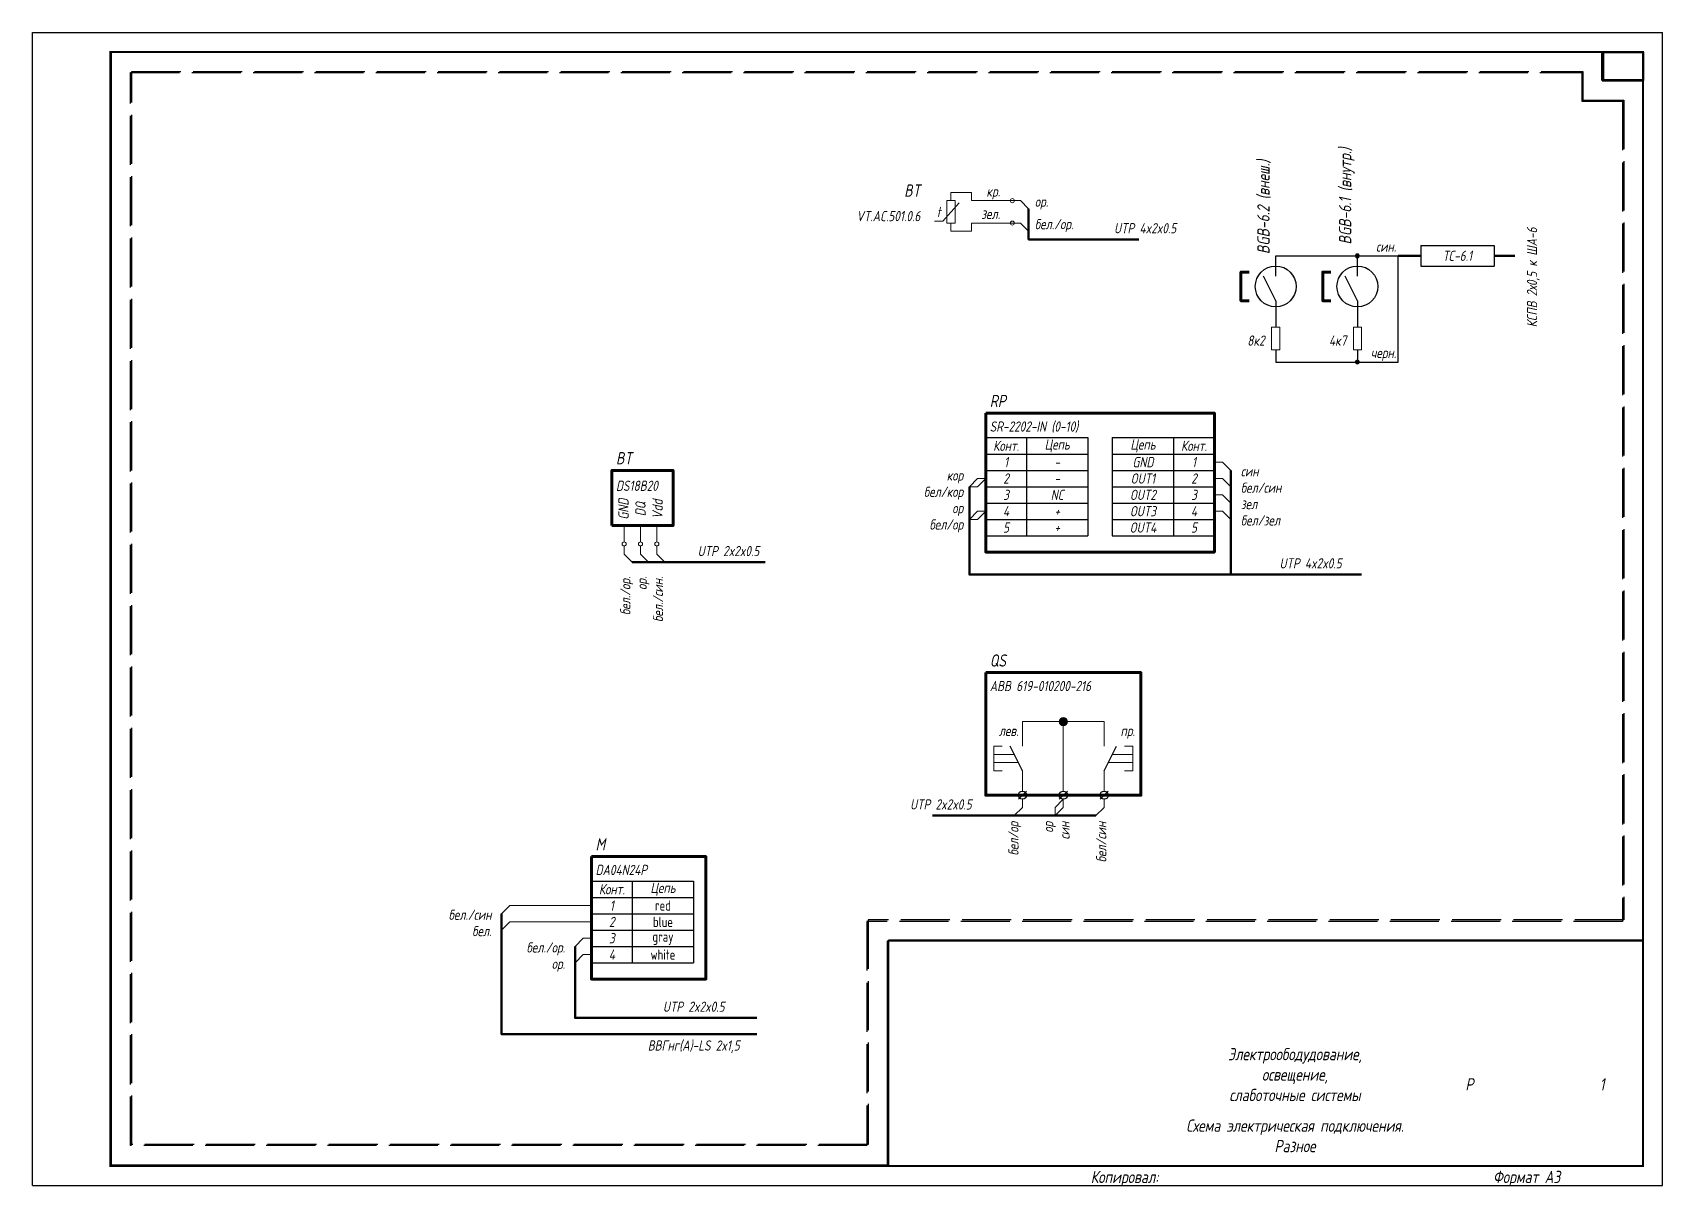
# Paper-space layout '2' of a CAD drawing. Header units: millimetres. Extents: x 1 to 400, y 6 to 289.
# The model-space entities are those that its viewports show. They can reach past a viewport. Long polylines and large blocks are cut down to what shows.
import ezdxf
from ezdxf.enums import TextEntityAlignment as Align

# ---------------------------------------------------------------- set-up
doc = ezdxf.new("R2010")
doc.units = ezdxf.units.MM
doc.linetypes.add('ACAD_ISO02W100', pattern=[15, 12, -3])
doc.layers.add('noprint', color=2, linetype='Continuous', true_color=0xffff00, plot=False)
doc.layers.add('stamp', color=7, linetype='Continuous')
doc.styles.add('textstyle13', font='isocpeui.ttf', dxfattribs={"width": 0.8})
doc.styles.add('textstyle14', font='isocpeui.ttf', dxfattribs={"width": 0.8})
doc.styles.add('textstyle15', font='isocpeui.ttf', dxfattribs={"width": 0.8})
doc.styles.add('textstyle209', font='isocpeui.ttf', dxfattribs={"width": 0.8})
doc.styles.add('textstyle21', font='isocpeui.ttf', dxfattribs={"width": 0.8})
doc.styles.add('textstyle210', font='isocpeui.ttf', dxfattribs={"width": 0.8})
doc.styles.add('textstyle211', font='isocpeui.ttf', dxfattribs={"width": 0.8})
doc.styles.add('textstyle212', font='isocpeui.ttf', dxfattribs={"width": 0.8})
doc.styles.add('textstyle23', font='isocpeui.ttf', dxfattribs={"width": 0.8})
doc.styles.add('textstyle241', font='isocpeui.ttf', dxfattribs={"width": 0.8})
doc.styles.add('textstyle242', font='isocpeui.ttf', dxfattribs={"width": 0.8})
doc.styles.add('textstyle243', font='isocpeui.ttf', dxfattribs={"width": 0.8})
doc.styles.add('textstyle245', font='isocpeui.ttf', dxfattribs={"width": 0.8})
doc.styles.add('textstyle25', font='isocpeui.ttf', dxfattribs={"width": 0.8})
doc.styles.add('textstyle250', font='isocpeui.ttf', dxfattribs={"width": 0.8})
doc.styles.add('textstyle251', font='isocpeui.ttf', dxfattribs={"width": 0.8})
doc.styles.add('textstyle252', font='isocpeui.ttf', dxfattribs={"width": 0.8})
doc.styles.add('textstyle253', font='isocpeui.ttf', dxfattribs={"width": 0.8})
doc.styles.add('textstyle254', font='isocpeui.ttf', dxfattribs={"width": 0.8})
doc.styles.add('textstyle256', font='isocpeui.ttf', dxfattribs={"width": 0.8})
doc.styles.add('textstyle26', font='isocpeui.ttf', dxfattribs={"width": 0.8})
doc.styles.add('textstyle303', font='isocpeui.ttf', dxfattribs={"width": 0.8})
doc.styles.add('textstyle304', font='isocpeui.ttf', dxfattribs={"width": 0.8})
doc.styles.add('textstyle305', font='isocpeui.ttf', dxfattribs={"width": 0.8})
doc.styles.add('textstyle306', font='isocpeui.ttf', dxfattribs={"width": 0.8})
doc.styles.add('textstyle307', font='isocpeui.ttf', dxfattribs={"width": 0.8})
doc.styles.add('textstyle308', font='isocpeui.ttf', dxfattribs={"width": 0.8})
doc.styles.add('textstyle309', font='isocpeui.ttf', dxfattribs={"width": 0.8})
doc.styles.add('textstyle310', font='isocpeui.ttf', dxfattribs={"width": 0.8})
doc.styles.add('textstyle311', font='isocpeui.ttf', dxfattribs={"width": 0.8})
doc.styles.add('textstyle312', font='isocpeui.ttf', dxfattribs={"width": 0.8})
doc.styles.add('textstyle313', font='isocpeui.ttf', dxfattribs={"width": 0.8})
doc.styles.add('textstyle314', font='isocpeui.ttf', dxfattribs={"width": 0.8})
doc.styles.add('textstyle315', font='isocpeui.ttf', dxfattribs={"width": 0.8})
doc.styles.add('textstyle316', font='isocpeui.ttf', dxfattribs={"width": 0.8})
doc.styles.add('textstyle317', font='isocpeui.ttf', dxfattribs={"width": 0.8})
doc.styles.add('textstyle318', font='isocpeui.ttf', dxfattribs={"width": 0.8})
doc.styles.add('textstyle319', font='isocpeui.ttf', dxfattribs={"width": 0.8})
doc.styles.add('textstyle320', font='isocpeui.ttf', dxfattribs={"width": 0.8})
doc.styles.add('textstyle321', font='isocpeui.ttf', dxfattribs={"width": 0.8})
doc.styles.add('textstyle322', font='isocpeui.ttf', dxfattribs={"width": 0.8})
doc.styles.add('textstyle323', font='isocpeui.ttf', dxfattribs={"width": 0.8})
doc.styles.add('textstyle324', font='isocpeui.ttf', dxfattribs={"width": 0.8})
doc.styles.add('textstyle355', font='isocpeui.ttf', dxfattribs={"width": 0.8})
doc.styles.add('textstyle356', font='isocpeui.ttf', dxfattribs={"width": 0.8})
doc.styles.add('textstyle357', font='isocpeui.ttf', dxfattribs={"width": 0.8})
doc.styles.add('textstyle358', font='isocpeui.ttf', dxfattribs={"width": 0.8})
doc.styles.add('textstyle359', font='isocpeui.ttf', dxfattribs={"width": 0.8})
doc.styles.add('textstyle360', font='isocpeui.ttf', dxfattribs={"width": 0.8})
doc.styles.add('textstyle393', font='isocpeui.ttf', dxfattribs={"width": 0.8})
doc.styles.add('textstyle394', font='isocpeui.ttf', dxfattribs={"width": 0.8})
doc.styles.add('textstyle395', font='isocpeui.ttf', dxfattribs={"width": 0.8})
doc.styles.add('textstyle396', font='', dxfattribs={"width": 0.8})
doc.styles.add('textstyle397', font='isocpeui.ttf', dxfattribs={"width": 0.8})
doc.styles.add('textstyle398', font='', dxfattribs={"width": 0.8})
doc.styles.add('textstyle399', font='isocpeui.ttf', dxfattribs={"width": 0.8})
doc.styles.add('textstyle400', font='', dxfattribs={"width": 0.8})
doc.styles.add('textstyle401', font='isocpeui.ttf', dxfattribs={"width": 0.8})
doc.styles.add('textstyle402', font='', dxfattribs={"width": 0.8})
doc.styles.add('textstyle403', font='isocpeui.ttf', dxfattribs={"width": 0.8})
doc.styles.add('textstyle404', font='isocpeui.ttf', dxfattribs={"width": 0.8})
doc.styles.add('textstyle405', font='isocpeui.ttf', dxfattribs={"width": 0.8})
doc.styles.add('textstyle406', font='isocpeui.ttf', dxfattribs={"width": 0.8})
doc.styles.add('textstyle407', font='isocpeui.ttf', dxfattribs={"width": 0.8})
doc.styles.add('textstyle408', font='isocpeui.ttf', dxfattribs={"width": 0.8})
doc.styles.add('textstyle409', font='isocpeui.ttf', dxfattribs={"width": 0.8})
doc.styles.add('textstyle410', font='isocpeui.ttf', dxfattribs={"width": 0.8})
doc.styles.add('textstyle411', font='isocpeui.ttf', dxfattribs={"width": 0.8})
doc.styles.add('textstyle412', font='isocpeui.ttf', dxfattribs={"width": 0.8})
doc.styles.add('textstyle413', font='isocpeui.ttf', dxfattribs={"width": 0.8})
doc.styles.add('textstyle414', font='isocpeui.ttf', dxfattribs={"width": 0.8})
doc.styles.add('textstyle415', font='isocpeui.ttf', dxfattribs={"width": 0.8})
doc.styles.add('textstyle416', font='isocpeui.ttf', dxfattribs={"width": 0.8})
doc.styles.add('textstyle417', font='isocpeui.ttf', dxfattribs={"width": 0.8})
doc.styles.add('textstyle418', font='isocpeui.ttf', dxfattribs={"width": 0.8})
doc.styles.add('textstyle419', font='isocpeui.ttf', dxfattribs={"width": 0.8})
doc.styles.add('textstyle420', font='isocpeui.ttf', dxfattribs={"width": 0.8})
doc.styles.add('textstyle421', font='isocpeui.ttf', dxfattribs={"width": 0.8})
doc.styles.add('textstyle422', font='isocpeui.ttf', dxfattribs={"width": 0.8})
doc.styles.add('textstyle423', font='isocpeui.ttf', dxfattribs={"width": 0.8})
doc.styles.add('textstyle424', font='isocpeui.ttf', dxfattribs={"width": 0.8})
doc.styles.add('textstyle425', font='isocpeui.ttf', dxfattribs={"width": 0.8})
doc.styles.add('textstyle426', font='isocpeui.ttf', dxfattribs={"width": 0.8})
doc.styles.add('ГОСТ-ISOCPEUR', font='isocpeui.ttf', dxfattribs={"width": 0.8})
doc.styles.get('textstyle396').set_extended_font_data('standard')
doc.styles.get('textstyle398').set_extended_font_data('standard')
doc.styles.get('textstyle400').set_extended_font_data('standard')
doc.styles.get('textstyle402').set_extended_font_data('standard')

# ---------------------------------------------------------------- blocks, each defined once
blk = doc.blocks.new('*T12')
at = {"color": 0, "lineweight": -2}
for p, q in [((0, 0), (25, 0)), ((0, 0), (0, -20)), ((10, 0), (10, -20)), ((25, 0), (25, -20)), ((0, -4), (25, -4)), ((0, -8), (25, -8)), ((0, -12), (25, -12)), ((0, -16), (25, -16)), ((0, -20), (25, -20))]:
    blk.add_line(p, q, dxfattribs=at)
at = {"char_height": 2.5, "attachment_point": 5}
for s, insert, width, style in [('Конт.', (5, -2), 10, 'textstyle393'), ('Цепь', (17.5, -2), 15, 'textstyle394'), ('1', (5, -6), 10, 'textstyle395'), ('red', (17.5, -6), 15, 'textstyle396'), ('{2}', (5, -10), 10, 'textstyle397'), ('blue', (17.5, -10), 15, 'textstyle398'), ('{3}', (5, -14), 10, 'textstyle399'), ('gray', (17.5, -14), 15, 'textstyle400'), ('{4}', (5, -18), 10, 'textstyle401'), ('white', (17.5, -18), 15, 'textstyle402')]:
    blk.add_mtext(s, dxfattribs=dict(at, insert=insert, width=width, style=style))
blk = doc.blocks.new('*T13')
at = {"color": 0, "lineweight": -2}
for p, q in [((0, 0), (25, 0)), ((0, 0), (0, -24)), ((10, 0), (10, -24)), ((25, 0), (25, -24)), ((0, -4), (25, -4)), ((0, -8), (25, -8)), ((0, -12), (25, -12)), ((0, -16), (25, -16)), ((0, -20), (25, -20)), ((0, -24), (25, -24))]:
    blk.add_line(p, q, dxfattribs=at)
at = {"char_height": 2.5, "attachment_point": 5}
for s, insert, width, style in [('Конт.', (5, -2), 10, 'textstyle403'), ('Цепь', (17.5, -2), 15, 'textstyle404'), ('1', (5, -6), 10, 'textstyle405'), ('{-}', (17.5, -6), 15, 'textstyle406'), ('{2}', (5, -10), 10, 'textstyle407'), ('{-}', (17.5, -10), 15, 'textstyle408'), ('{3}', (5, -14), 10, 'textstyle409'), ('{NC}', (17.5, -14), 15, 'textstyle410'), ('{4}', (5, -18), 10, 'textstyle411'), ('{+}', (17.5, -18), 15, 'textstyle412'), ('{5}', (5, -22), 10, 'textstyle413'), ('{+}', (17.5, -22), 15, 'textstyle414')]:
    blk.add_mtext(s, dxfattribs=dict(at, insert=insert, width=width, style=style))
blk = doc.blocks.new('*T14')
at = {"color": 0, "lineweight": -2}
for p, q in [((0, 0), (25, 0)), ((0, 0), (0, -24)), ((15, 0), (15, -24)), ((25, 0), (25, -24)), ((0, -4), (25, -4)), ((0, -8), (25, -8)), ((0, -12), (25, -12)), ((0, -16), (25, -16)), ((0, -20), (25, -20)), ((0, -24), (25, -24))]:
    blk.add_line(p, q, dxfattribs=at)
at = {"char_height": 2.5, "attachment_point": 5}
for s, insert, width, style in [('Цепь', (7.5, -2), 15, 'textstyle415'), ('Конт.', (20, -2), 10, 'textstyle416'), ('{GND}', (7.5, -6), 15, 'textstyle417'), ('1', (20, -6), 10, 'textstyle418'), ('{OUT1}', (7.5, -10), 15, 'textstyle419'), ('{2}', (20, -10), 10, 'textstyle420'), ('{OUT2}', (7.5, -14), 15, 'textstyle421'), ('{3}', (20, -14), 10, 'textstyle422'), ('{OUT3}', (7.5, -18), 15, 'textstyle423'), ('{4}', (20, -18), 10, 'textstyle424'), ('{OUT4}', (7.5, -22), 15, 'textstyle425'), ('{5}', (20, -22), 10, 'textstyle426')]:
    blk.add_mtext(s, dxfattribs=dict(at, insert=insert, width=width, style=style))
blk = doc.blocks.new('*T38')
at = {"color": 0, "linetype": 'ByBlock', "lineweight": -2, "transparency": 16777216}
for p, q in [((0, 0), (18, 0)), ((0, 0), (0, -5)), ((18, 0), (18, -5)), ((0, -5), (18, -5))]:
    blk.add_line(p, q, dxfattribs=at)
at = {"color": 0, "transparency": 16777216, "insert": (9, -2.5), "char_height": 2.5, "width": 17, "attachment_point": 5, "style": 'ГОСТ-ISOCPEUR'}
blk.add_mtext('ТС-6.1', dxfattribs=at)

msp = doc.modelspace()

# ---------------------------------------------------------------- hatches: boundary and pattern name
h = msp.add_hatch(color=256)
h.dxf.hatch_style = 1
edge = h.paths.add_edge_path()
edge.add_arc((2400.5, -861.5), 0.5, 0, 360)
h = msp.add_hatch(color=256)
h.dxf.hatch_style = 1
edge = h.paths.add_edge_path()
edge.add_arc((2400.5, -887.5), 0.5, 0, 360)
at = {"lineweight": 13}
h = msp.add_hatch(color=256, dxfattribs=at)
edge = h.paths.add_edge_path(flags=0)
edge.add_arc((2328.5, -975.5), 1, 0, 360)

# ---------------------------------------------------------------- linework, layer by layer
for p, q in [((2380.5, -866.5), (2380.5, -861.5)), ((2380.5, -861.5), (2410.5, -861.5)), ((2400.5, -866.5), (2400.5, -861.5)), ((2410.5, -887.5), (2410.5, -861.5)), ((2380.5, -872.5), (2380.5, -879)), ((2400.5, -872.5), (2400.5, -879)), ((2400.5, -884.5), (2400.5, -887.5)), ((2319.5, -992.5), (2317.5, -994.5)), ((2329.5, -992.5), (2327.5, -994.5)), ((2339.5, -992.5), (2337.5, -994.5))]:
    msp.add_line(p, q)
at = {"lineweight": 50}
for p, q in [((2410.5, -861.5), (2416, -861.5)), ((2434, -861.5), (2439, -861.5)), ((2223, -936.5), (2255.5, -936.5))]:
    msp.add_line(p, q, dxfattribs=at)
at = {"lineweight": 13}
for p, q in [((2221, -927.5), (2221, -931.5)), ((2225, -927.5), (2225, -931.5)), ((2229, -927.5), (2229, -931.5)), ((2338.5, -975.5), (2328.5, -975.5)), ((2338.5, -981.5), (2338.5, -975.5)), ((2313.5, -981.5), (2311.5, -981.5)), ((2311.5, -981.5), (2311.5, -987.5)), ((2316.5, -983.5), (2311.5, -983.5)), ((2340.5, -983.5), (2345.5, -983.5)), ((2343.5, -981.5), (2345.5, -981.5)), ((2345.5, -981.5), (2345.5, -987.5)), ((2311.5, -985.5), (2317.5, -985.5)), ((2311.5, -987.5), (2313.5, -987.5)), ((2318.5, -987.5), (2318.5, -992.5)), ((2338.5, -987.5), (2338.5, -992.5)), ((2345.5, -985.5), (2339.5, -985.5)), ((2345.5, -987.5), (2343.5, -987.5))]:
    msp.add_line(p, q, dxfattribs=at)
for points in [[(2300, -853.5), (2302, -853.5), (2302, -848), (2300, -848)], [(2379.5, -884.5), (2381.5, -884.5), (2381.5, -879), (2379.5, -879)], [(2399.5, -884.5), (2401.5, -884.5), (2401.5, -879), (2399.5, -879)]]:
    msp.add_lwpolyline(points, close=True, dxfattribs=at)
for points in [[(2316, -848), (2318, -848), (2320, -850)], [(2316, -853.5), (2318, -853.5), (2320, -855.5)], [(2365.5, -912), (2367.5, -912), (2369.5, -914)], [(2309.5, -916), (2307.5, -916), (2305.5, -918)], [(2305.5, -918), (2307.5, -918), (2309.5, -916)], [(2365.5, -916), (2367.5, -916), (2369.5, -918)], [(2365.5, -920), (2367.5, -920), (2369.5, -922)], [(2309.5, -924), (2307.5, -924), (2305.5, -926)], [(2305.5, -926), (2307.5, -926), (2309.5, -924)], [(2365.5, -924), (2367.5, -924), (2369.5, -926)], [(2221, -932.5), (2221, -934.5), (2223, -936.5)], [(2225, -932.5), (2225, -934.5), (2227, -936.5)], [(2229, -932.5), (2229, -934.5), (2231, -936.5)], [(2318.5, -981.5), (2318.5, -975.5), (2328.5, -975.5), (2328.5, -992.5)], [(2318.5, -994.5), (2318.5, -996.5), (2316.5, -998.5)], [(2328.5, -994.5), (2328.5, -996.5), (2326.5, -998.5)], [(2328.5, -994.5), (2326.5, -996.5), (2326.5, -998.5)], [(2338.5, -994.5), (2338.5, -996.5), (2336.5, -998.5)], [(2213, -1020.5), (2193, -1020.5), (2191, -1022.5)], [(2213, -1024.5), (2193, -1024.5), (2191, -1026.5)], [(2213, -1028.5), (2211, -1028.5), (2209, -1030.5)], [(2213, -1032.5), (2211, -1032.5), (2209, -1034.5)]]:
    msp.add_lwpolyline(points, dxfattribs=at)
at = {"lineweight": 50, "flags": 128}
for points in [[(2320, -850), (2320, -857.5), (2347, -857.5)], [(2369.5, -914), (2369.5, -939.5), (2401.5, -939.5)], [(2305.5, -918), (2305.5, -939.5), (2369.5, -939.5)], [(2336.5, -998.5), (2296.5, -998.5)], [(2191, -1022.5), (2191, -1052), (2253.5, -1052)], [(2209, -1030.5), (2209, -1048), (2253.5, -1048)]]:
    msp.add_lwpolyline(points, dxfattribs=at)
at = {"lineweight": 200}
for points in [[(2374, -865.5), (2372, -865.5), (2372, -872.5), (2374, -872.5)], [(2394, -865.5), (2392, -865.5), (2392, -872.5), (2394, -872.5)]]:
    msp.add_lwpolyline(points, dxfattribs=at)
for points in [[(2380.5, -872.5), (2377.5, -866.5)], [(2400.5, -872.5), (2397.5, -866.5)], [(2380.5, -884.5), (2380.5, -887.5), (2410.5, -887.5)], [(2318.5, -987.5), (2315.5, -981.5)], [(2338.5, -987.5), (2341.5, -981.5)]]:
    msp.add_lwpolyline(points)
at = {"lineweight": 70}
for points in [[(2309.5, -900), (2309.5, -934), (2365.5, -934), (2365.5, -900)], [(2218, -927.5), (2233, -927.5), (2233, -914), (2218, -914)], [(2309.5, -963.5), (2309.5, -993.5), (2347.5, -993.5), (2347.5, -963.5)], [(2213, -1008.5), (2213, -1038.5), (2241, -1038.5), (2241, -1008.5)]]:
    msp.add_lwpolyline(points, close=True, dxfattribs=at)
at = {"lineweight": 13}
for centre, radius in [((2316, -848), 0.5), ((2316, -853.5), 0.5), ((2400.5, -861.5), 0.5), ((2400.5, -887.5), 0.5), ((2221, -932), 0.5), ((2225, -932), 0.5), ((2229, -932), 0.5), ((2328.5, -975.5), 1)]:
    msp.add_circle(centre, radius, dxfattribs=at)
for centre, radius in [((2380.5, -869), 5), ((2400.5, -869), 5), ((2318.5, -993.5), 1), ((2328.5, -993.5), 1), ((2338.5, -993.5), 1)]:
    msp.add_circle(centre, radius)
at = {"layer": 'noprint'}
msp.add_lwpolyline([(2095.5, -811.38), (2460.71, -811.38), (2460.71, -818.38), (2470.71, -818.38), (2470.71, -1029), (2285.71, -1029), (2285.71, -1084), (2095.5, -1084)], close=True, dxfattribs=at)
at = {"layer": 'noprint', "linetype": 'ACAD_ISO02W100'}
msp.add_lwpolyline([(2100.5, -816.38), (2455.71, -816.38), (2455.71, -823.38), (2465.71, -823.38), (2465.71, -1024), (2280.71, -1024), (2280.71, -1079), (2100.5, -1079)], close=True, dxfattribs=at)
at = {"layer": 'stamp', "lineweight": 13}
for points in [[(2303, -848.5), (2299, -853), (2297, -853)], [(2301, -848), (2301, -846), (2306, -846), (2306, -848), (2316, -848)], [(2301, -853.5), (2301, -855.5), (2306, -855.5), (2306, -853.5), (2316, -853.5)]]:
    msp.add_lwpolyline(points, dxfattribs=at)

# ---------------------------------------------------------------- block references
for name, p in [('*T38', (2416, -859)), ('*T13', (2309.5, -906)), ('*T14', (2340.5, -906)), ('*T12', (2213, -1014.5))]:
    msp.add_blockref(name, p)

# ---------------------------------------------------------------- texts
at = {"width": 0.8}
for s, height, style, p in [('BGB-6.2 (внеш.)', 3, 'textstyle304', (2379, -838.03)), ('BGB-6.1 (внутр.)', 3, 'textstyle304', (2399, -835.03)), ('бел./ор.', 2.5, 'textstyle209', (2222.54, -940)), ('ор.', 2.5, 'textstyle210', (2226.54, -940)), ('бел./син.', 2.5, 'textstyle211', (2230.54, -940)), ('бел/ор', 2.5, 'textstyle317', (2317.54, -1000)), ('ор', 2.5, 'textstyle313', (2326.04, -1000)), ('син', 2.5, 'textstyle314', (2330.04, -1000)), ('бел/син', 2.5, 'textstyle318', (2339.04, -1000))]:
    msp.add_text(s, height=height, rotation=90, dxfattribs=dict(at, style=style)).set_placement(p, align=Align.RIGHT)
for s, height, style, p in [('BT', 3, 'textstyle304', (2293.5, -847.03)), ('кр.', 2.5, 'textstyle307', (2313.04, -847)), ('VT.AC.501.0.6', 2.5, 'textstyle305', (2293.5, -853.03)), ('зел.', 2.5, 'textstyle308', (2313.04, -852.5)), ('син.', 2.5, 'textstyle321', (2410, -860.5)), ('черн.', 2.5, 'textstyle321', (2410, -886.5)), ('кор', 2.5, 'textstyle321', (2304, -916.5)), ('бел/кор', 2.5, 'textstyle320', (2304, -920.5)), ('ор', 2.5, 'textstyle256', (2304, -924.5)), ('бел/ор', 2.5, 'textstyle252', (2304, -928.5)), ('лев.', 2.5, 'textstyle315', (2317.54, -979)), ('пр.', 2.5, 'textstyle316', (2346.04, -979)), ('бел./син', 2.5, 'textstyle245', (2188.54, -1024)), ('бел.', 2.5, 'textstyle250', (2188.54, -1028)), ('бел./ор.', 2.5, 'textstyle241', (2206.54, -1032)), ('ор.', 2.5, 'textstyle242', (2206.54, -1036))]:
    msp.add_text(s, height=height, dxfattribs=dict(at, style=style)).set_placement(p, align=Align.RIGHT)
for s, style, p in [('t', 'textstyle303', (2298.04, -852)), ('UTP 4x2x0.5', 'textstyle306', (2348.54, -856)), ('UTP 2x2x0.5', 'textstyle212', (2246.54, -935)), ('UTP 4x2x0.5', 'textstyle254', (2389.04, -938)), ('UTP 2x2x0.5', 'textstyle319', (2298.54, -997)), ('UTP 2x2x0.5', 'textstyle243', (2238.04, -1046.5)), ('ВВГнг(А)-LS 2x1,5', 'textstyle251', (2238.04, -1056))]:
    msp.add_text(s, height=2.5, dxfattribs=dict(at, style=style)).set_placement(p, align=Align.CENTER)
for s, height, style, p in [('ор.', 2.5, 'textstyle310', (2321.54, -849.5)), ('бел./ор.', 2.5, 'textstyle309', (2321.54, -855)), ('8к2', 2.5, 'textstyle310', (2373.54, -883.5)), ('4к7', 2.5, 'textstyle310', (2393.54, -883.5)), ('RP', 3, 'textstyle26', (2310.5, -898.53)), ('SR-2202-IN (0-10)', 2.5, 'textstyle25', (2310.5, -904.53)), ('BT', 3, 'textstyle15', (2219, -912.53)), ('DS18B20', 2.5, 'textstyle14', (2219, -919.03)), ('син', 2.5, 'textstyle253', (2371.96, -915.5)), ('бел/син', 2.5, 'textstyle322', (2371.96, -919.5)), ('зел', 2.5, 'textstyle323', (2371.96, -923.5)), ('бел/зел', 2.5, 'textstyle324', (2371.96, -927.5)), ('QS', 3, 'textstyle312', (2310.5, -962.03)), ('ABB 619-010200-216', 2.5, 'textstyle311', (2310.5, -968.03)), ('M', 3, 'textstyle23', (2214, -1007.03)), ('DA04N24P', 2.5, 'textstyle21', (2214, -1013.03))]:
    msp.add_text(s, height=height, dxfattribs=dict(at, style=style)).set_placement(p)
at = {"lineweight": 13, "style": 'ГОСТ-ISOCPEUR', "width": 0.8}
msp.add_text('КСПВ 2х0,5 к ША-6', height=2.5, rotation=90, dxfattribs=at).set_placement((2444.5, -879))
at = {"insert": (2225, -923.5), "char_height": 2.5, "width": 15, "attachment_point": 5, "rotation": 90, "style": 'textstyle13'}
msp.add_mtext('{GND\\PDQ\\PVdd}', dxfattribs=at)

psp = doc.layouts.new('2')

# ---------------------------------------------------------------- linework, layer by layer
psp.add_lwpolyline([(395.62, 284.02, 0.475, 0.475, 0), (20.4, 284.02, 0.475, 0.475, 0), (20.4, 11.4, 0.475, 0.475, 0), (395.62, 11.4, 0.475, 0.475, 0)], format="xyseb", close=True)
at = {"layer": 'noprint'}
for p, q in [((1.4, 6.65), (1.4, 288.77)), ((1.4, 288.77), (400.37, 288.77)), ((400.37, 6.65), (400.37, 288.77)), ((1.4, 6.65), (400.37, 6.65))]:
    psp.add_line(p, q, dxfattribs=at)
at = {"layer": 'noprint', "linetype": 'ACAD_ISO02W100'}
psp.add_lwpolyline([(25.4, 279.02), (380.62, 279.02), (380.62, 272.02), (390.62, 272.02), (390.62, 71.24), (205.62, 71.24), (205.62, 16.4), (25.4, 16.4)], close=True, dxfattribs=at)
at = {"layer": 'stamp'}
psp.add_lwpolyline([(20.4, 284.02), (385.62, 284.02), (385.62, 277.02), (395.62, 277.02), (395.62, 66.4), (210.62, 66.4), (210.62, 11.4), (20.4, 11.4)], close=True, dxfattribs=at)
at = {"layer": 'stamp', "lineweight": 50}
psp.add_lwpolyline([(385.62, 277.02), (395.62, 277.02), (395.62, 284.02), (385.62, 284.02)], close=True, dxfattribs=at)

# ---------------------------------------------------------------- texts
at = {"layer": 'stamp', "lineweight": 35, "width": 0.8}
for s, style, p in [('Копировал:', 'textstyle356', (260.43, 7.24)), ('Формат А3', 'textstyle355', (358.93, 7.24))]:
    psp.add_text(s, height=3, dxfattribs=dict(at, style=style)).set_placement(p)
at = {"layer": 'stamp', "lineweight": 35, "char_height": 3, "width": 70.1573, "attachment_point": 5}
for s, insert, style in [('{Электроободудование,\\Pосвещение,\\Pслаботочные системы}', (310.43, 33.79), 'textstyle358'), ('{Схема электрическая подключения.\\PРазное}', (310.43, 18.79), 'textstyle359')]:
    psp.add_mtext(s, dxfattribs=dict(at, insert=insert, style=style))
at = {"layer": 'stamp', "ltscale": 100, "char_height": 3, "attachment_point": 4}
for s, insert, width, style in [('{\\pxqc;Р}', (345.62, 31.4), 15, 'textstyle357'), ('{\\pxqc;1}', (375.62, 31.4), 20, 'textstyle360')]:
    psp.add_mtext(s, dxfattribs=dict(at, insert=insert, width=width, style=style))

# ---------------------------------------------------------------- viewports
at = {"layer": 'stamp'}
psp.add_viewport(center=(208.01, 147.71), size=(375.21, 272.6244), view_center_point=(2282.8, -947.94), view_height=272.6244, dxfattribs=at)

doc.saveas('drawing.dxf')
